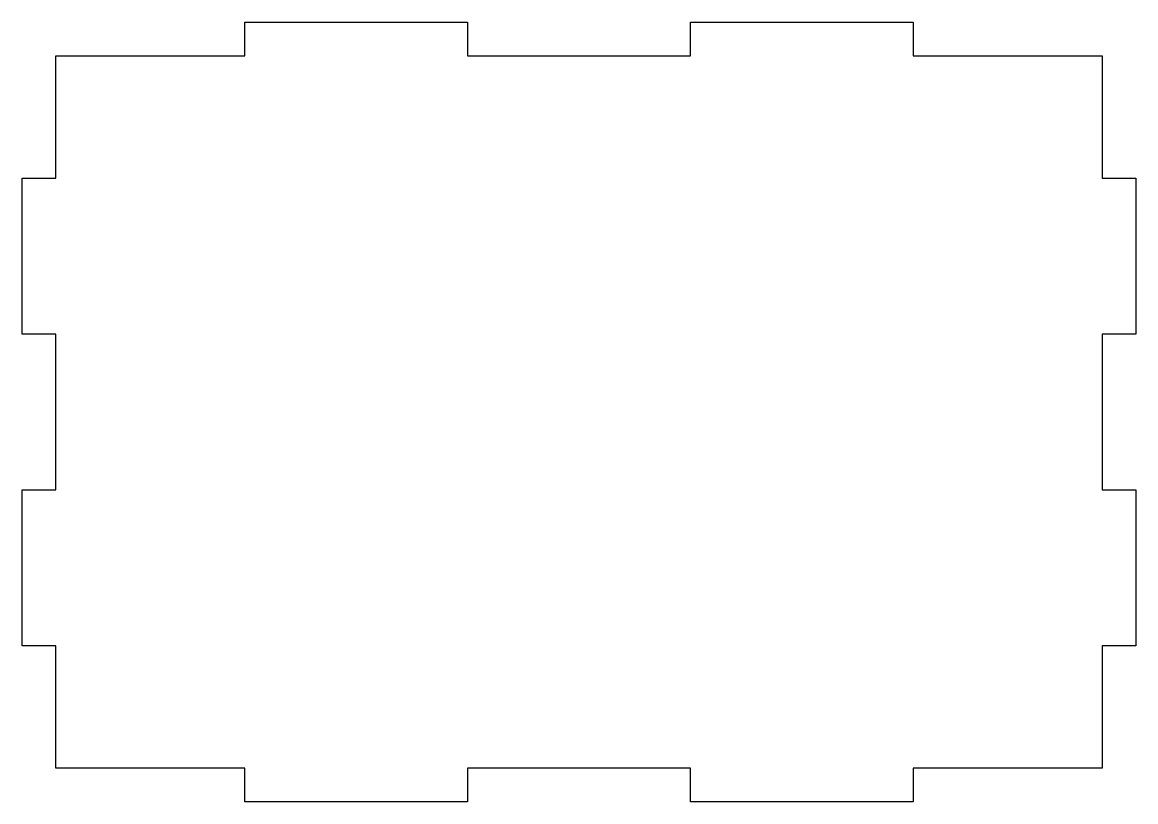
# Model space of a CAD drawing. Header units: millimetres. Extents: x 0 to 100, y -70 to 0.
import ezdxf

# ---------------------------------------------------------------- set-up
doc = ezdxf.new("R2010")
doc.units = ezdxf.units.MM
doc.layers.get('0').update_dxf_attribs({"linetype": 'CONTINUOUS'})

msp = doc.modelspace()

# ---------------------------------------------------------------- linework, layer by layer
msp.add_lwpolyline([(20, -67), (3, -67), (3, -56), (0, -56), (0, -42), (3, -42), (3, -28), (0, -28), (0, -14), (3, -14), (3, -3), (20, -3), (20, 0), (40, 0), (40, -3), (60, -3), (60, 0), (80, 0), (80, -3), (97, -3), (97, -14), (100, -14), (100, -28), (97, -28), (97, -42), (100, -42), (100, -56), (97, -56), (97, -67), (80, -67), (80, -70), (60, -70), (60, -67), (40, -67), (40, -70), (20, -70)], close=True)

doc.saveas('drawing.dxf')
